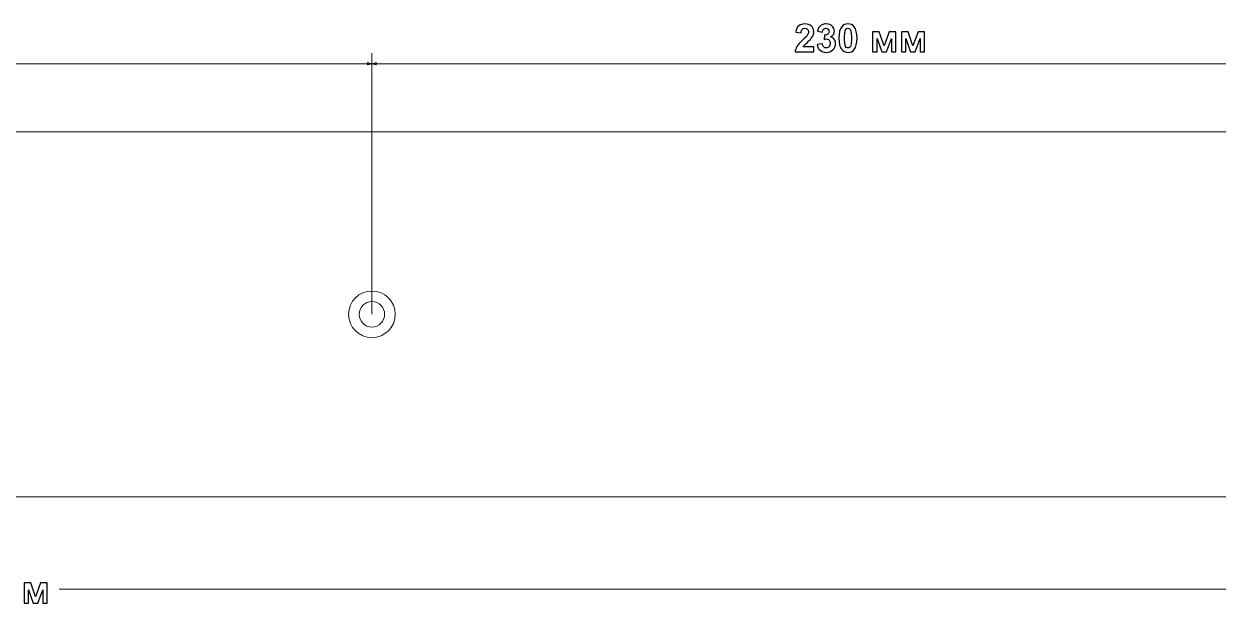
# Model space of a CAD drawing. Header units: centimetres. Extents: x -84 to 84, y -59 to 59.
# Drawn here: x -1.6 to 26.61, y 29.8 to 43.47 of the extents above; entities that cross this region are included whole.
import ezdxf

# ---------------------------------------------------------------- set-up
doc = ezdxf.new("R2010")
doc.units = ezdxf.units.CM
doc.header["$MEASUREMENT"] = 0
doc.layers.add('layer 1', color=7, linetype='Continuous')

msp = doc.modelspace()

# ---------------------------------------------------------------- linework, layer by layer
at = {"layer": 'layer 1', "color": 155}
for points, knots in [([(17.05694, 42.92508), (17.05694, 42.92508), (17.05694, 42.80859), (17.05694, 42.80859), (17.05694, 42.80859), (17.05694, 42.80859), (16.61576, 42.80859), (16.61576, 42.80859), (16.61576, 42.80859), (16.6205, 42.85292), (16.63487, 42.89481), (16.65872, 42.9344), (16.65872, 42.9344), (16.68256, 42.974), (16.7298, 43.02658), (16.80012, 43.09216), (16.80012, 43.09216), (16.85684, 43.14506), (16.89154, 43.18098), (16.90438, 43.19978), (16.90438, 43.19978), (16.92165, 43.22577), (16.93037, 43.25145), (16.93037, 43.27698), (16.93037, 43.27698), (16.93037, 43.30511), (16.92288, 43.32667), (16.90774, 43.3418), (16.90774, 43.3418), (16.89276, 43.35693), (16.87197, 43.36443), (16.84552, 43.36443), (16.84552, 43.36443), (16.81923, 43.36443), (16.79844, 43.35648), (16.78285, 43.34058), (16.78285, 43.34058), (16.76741, 43.32483), (16.75854, 43.29854), (16.7561, 43.2617), (16.7561, 43.2617), (16.7561, 43.2617), (16.63044, 43.27423), (16.63044, 43.27423), (16.63044, 43.27423), (16.63793, 43.34363), (16.66132, 43.39347), (16.70076, 43.42374), (16.70076, 43.42374), (16.7402, 43.45385), (16.78942, 43.46899), (16.84858, 43.46899), (16.84858, 43.46899), (16.9134, 43.46899), (16.9643, 43.45141), (17.00145, 43.4164), (17.00145, 43.4164), (17.03845, 43.38139), (17.05694, 43.33783), (17.05694, 43.2857), (17.05694, 43.2857), (17.05694, 43.25604), (17.05159, 43.22791), (17.04104, 43.20101), (17.04104, 43.20101), (17.0305, 43.17426), (17.01368, 43.14628), (16.9906, 43.11693), (16.9906, 43.11693), (16.97546, 43.09736), (16.94779, 43.06939), (16.90805, 43.03285), (16.90805, 43.03285), (16.86815, 42.99631), (16.84293, 42.97216), (16.83238, 42.96008), (16.83238, 42.96008), (16.82168, 42.94816), (16.81312, 42.93639), (16.80654, 42.92508), (16.80654, 42.92508), (16.80654, 42.92508), (17.05694, 42.92508), (17.05694, 42.92508)], [0, 0, 0, 0, 0.04545455, 0.04545455, 0.04545455, 0.04545455, 0.09090909, 0.09090909, 0.09090909, 0.09090909, 0.13636364, 0.13636364, 0.13636364, 0.13636364, 0.18181818, 0.18181818, 0.18181818, 0.18181818, 0.22727273, 0.22727273, 0.22727273, 0.22727273, 0.27272727, 0.27272727, 0.27272727, 0.27272727, 0.31818182, 0.31818182, 0.31818182, 0.31818182, 0.36363636, 0.36363636, 0.36363636, 0.36363636, 0.40909091, 0.40909091, 0.40909091, 0.40909091, 0.45454545, 0.45454545, 0.45454545, 0.45454545, 0.5, 0.5, 0.5, 0.5, 0.54545455, 0.54545455, 0.54545455, 0.54545455, 0.59090909, 0.59090909, 0.59090909, 0.59090909, 0.63636364, 0.63636364, 0.63636364, 0.63636364, 0.68181818, 0.68181818, 0.68181818, 0.68181818, 0.72727273, 0.72727273, 0.72727273, 0.72727273, 0.77272727, 0.77272727, 0.77272727, 0.77272727, 0.81818182, 0.81818182, 0.81818182, 0.81818182, 0.86363636, 0.86363636, 0.86363636, 0.86363636, 0.90909091, 0.90909091, 0.90909091, 0.90909091, 1, 1, 1, 1]), ([(17.13781, 42.98271), (17.13781, 42.98271), (17.2598, 42.99754), (17.2598, 42.99754), (17.2598, 42.99754), (17.26363, 42.96635), (17.27402, 42.9425), (17.29099, 42.92599), (17.29099, 42.92599), (17.30796, 42.90948), (17.32844, 42.90123), (17.35244, 42.90123), (17.35244, 42.90123), (17.37828, 42.90123), (17.39999, 42.91117), (17.41772, 42.93089), (17.41772, 42.93089), (17.4353, 42.95061), (17.44417, 42.97721), (17.44417, 43.01084), (17.44417, 43.01084), (17.44417, 43.04248), (17.43576, 43.0677), (17.41879, 43.0862), (17.41879, 43.0862), (17.40182, 43.1047), (17.38118, 43.11402), (17.35672, 43.11402), (17.35672, 43.11402), (17.34067, 43.11402), (17.32156, 43.11081), (17.29925, 43.10455), (17.29925, 43.10455), (17.29925, 43.10455), (17.31316, 43.20666), (17.31316, 43.20666), (17.31316, 43.20666), (17.34709, 43.20575), (17.37293, 43.21324), (17.39081, 43.22898), (17.39081, 43.22898), (17.4087, 43.24458), (17.41757, 43.26552), (17.41757, 43.29166), (17.41757, 43.29166), (17.41757, 43.31383), (17.41099, 43.33141), (17.39785, 43.34471), (17.39785, 43.34471), (17.3847, 43.35785), (17.36727, 43.36443), (17.34541, 43.36443), (17.34541, 43.36443), (17.32386, 43.36443), (17.30551, 43.35693), (17.29038, 43.34195), (17.29038, 43.34195), (17.27509, 43.32697), (17.26592, 43.30511), (17.26256, 43.27637), (17.26256, 43.27637), (17.26256, 43.27637), (17.14699, 43.29609), (17.14699, 43.29609), (17.14699, 43.29609), (17.15509, 43.33614), (17.16717, 43.36809), (17.18352, 43.39209), (17.18352, 43.39209), (17.19973, 43.41594), (17.2225, 43.43475), (17.25155, 43.4485), (17.25155, 43.4485), (17.28059, 43.46211), (17.31331, 43.46899), (17.34939, 43.46899), (17.34939, 43.46899), (17.41115, 43.46899), (17.46068, 43.44927), (17.49798, 43.40967), (17.49798, 43.40967), (17.5287, 43.37727), (17.54414, 43.34058), (17.54414, 43.29976), (17.54414, 43.29976), (17.54414, 43.24198), (17.51265, 43.19566), (17.44952, 43.16126), (17.44952, 43.16126), (17.48712, 43.15316), (17.51708, 43.13512), (17.53971, 43.10699), (17.53971, 43.10699), (17.56218, 43.07886), (17.57349, 43.04493), (17.57349, 43.00518), (17.57349, 43.00518), (17.57349, 42.94755), (17.5524, 42.89832), (17.51036, 42.85766), (17.51036, 42.85766), (17.46832, 42.817), (17.41604, 42.79667), (17.35336, 42.79667), (17.35336, 42.79667), (17.29405, 42.79667), (17.24482, 42.81379), (17.20584, 42.84818), (17.20584, 42.84818), (17.16671, 42.88243), (17.14408, 42.92722), (17.13781, 42.98271)], [0, 0, 0, 0, 0.03448276, 0.03448276, 0.03448276, 0.03448276, 0.06896552, 0.06896552, 0.06896552, 0.06896552, 0.10344828, 0.10344828, 0.10344828, 0.10344828, 0.13793103, 0.13793103, 0.13793103, 0.13793103, 0.17241379, 0.17241379, 0.17241379, 0.17241379, 0.20689655, 0.20689655, 0.20689655, 0.20689655, 0.24137931, 0.24137931, 0.24137931, 0.24137931, 0.27586207, 0.27586207, 0.27586207, 0.27586207, 0.31034483, 0.31034483, 0.31034483, 0.31034483, 0.34482759, 0.34482759, 0.34482759, 0.34482759, 0.37931034, 0.37931034, 0.37931034, 0.37931034, 0.4137931, 0.4137931, 0.4137931, 0.4137931, 0.44827586, 0.44827586, 0.44827586, 0.44827586, 0.48275862, 0.48275862, 0.48275862, 0.48275862, 0.51724138, 0.51724138, 0.51724138, 0.51724138, 0.55172414, 0.55172414, 0.55172414, 0.55172414, 0.5862069, 0.5862069, 0.5862069, 0.5862069, 0.62068966, 0.62068966, 0.62068966, 0.62068966, 0.65517241, 0.65517241, 0.65517241, 0.65517241, 0.68965517, 0.68965517, 0.68965517, 0.68965517, 0.72413793, 0.72413793, 0.72413793, 0.72413793, 0.75862069, 0.75862069, 0.75862069, 0.75862069, 0.79310345, 0.79310345, 0.79310345, 0.79310345, 0.82758621, 0.82758621, 0.82758621, 0.82758621, 0.86206897, 0.86206897, 0.86206897, 0.86206897, 0.89655172, 0.89655172, 0.89655172, 0.89655172, 0.93103448, 0.93103448, 0.93103448, 0.93103448, 1, 1, 1, 1]), ([(17.86487, 43.46899), (17.92846, 43.46899), (17.97814, 43.44621), (18.01407, 43.40066), (18.01407, 43.40066), (18.05672, 43.34685), (18.07812, 43.25742), (18.07812, 43.13267), (18.07812, 43.13267), (18.07812, 43.00809), (18.05657, 42.9185), (18.01361, 42.86408), (18.01361, 42.86408), (17.97799, 42.81914), (17.92846, 42.79667), (17.86487, 42.79667), (17.86487, 42.79667), (17.80097, 42.79667), (17.74945, 42.82128), (17.71032, 42.8705), (17.71032, 42.8705), (17.67118, 42.91973), (17.65161, 43.00763), (17.65161, 43.1339), (17.65161, 43.1339), (17.65161, 43.25787), (17.67317, 43.34715), (17.71612, 43.40157), (17.71612, 43.40157), (17.75174, 43.44652), (17.80127, 43.46899), (17.86487, 43.46899)], [0, 0, 0, 0, 0.11111111, 0.11111111, 0.11111111, 0.11111111, 0.22222222, 0.22222222, 0.22222222, 0.22222222, 0.33333333, 0.33333333, 0.33333333, 0.33333333, 0.44444444, 0.44444444, 0.44444444, 0.44444444, 0.55555556, 0.55555556, 0.55555556, 0.55555556, 0.66666667, 0.66666667, 0.66666667, 0.66666667, 0.77777778, 0.77777778, 0.77777778, 0.77777778, 1, 1, 1, 1]), ([(17.86487, 43.36443), (17.84989, 43.36443), (17.83643, 43.35953), (17.82481, 43.34975), (17.82481, 43.34975), (17.81304, 43.34012), (17.80387, 43.32269), (17.79745, 43.29747), (17.79745, 43.29747), (17.78889, 43.26491), (17.78461, 43.20987), (17.78461, 43.13267), (17.78461, 43.13267), (17.78461, 43.05532), (17.78843, 43.00228), (17.79608, 42.97338), (17.79608, 42.97338), (17.80372, 42.94449), (17.81335, 42.92523), (17.82497, 42.9156), (17.82497, 42.9156), (17.83659, 42.90597), (17.84989, 42.90123), (17.86487, 42.90123), (17.86487, 42.90123), (17.87985, 42.90123), (17.8933, 42.90612), (17.90507, 42.9159), (17.90507, 42.9159), (17.91669, 42.92554), (17.92586, 42.94296), (17.93228, 42.96819), (17.93228, 42.96819), (17.94084, 43.00044), (17.94512, 43.05532), (17.94512, 43.13267), (17.94512, 43.13267), (17.94512, 43.20987), (17.9413, 43.26292), (17.93366, 43.29181), (17.93366, 43.29181), (17.92601, 43.3207), (17.91638, 43.34012), (17.90477, 43.34975), (17.90477, 43.34975), (17.89315, 43.35953), (17.87985, 43.36443), (17.86487, 43.36443)], [0, 0, 0, 0, 0.07692308, 0.07692308, 0.07692308, 0.07692308, 0.15384615, 0.15384615, 0.15384615, 0.15384615, 0.23076923, 0.23076923, 0.23076923, 0.23076923, 0.30769231, 0.30769231, 0.30769231, 0.30769231, 0.38461538, 0.38461538, 0.38461538, 0.38461538, 0.46153846, 0.46153846, 0.46153846, 0.46153846, 0.53846154, 0.53846154, 0.53846154, 0.53846154, 0.61538462, 0.61538462, 0.61538462, 0.61538462, 0.69230769, 0.69230769, 0.69230769, 0.69230769, 0.76923077, 0.76923077, 0.76923077, 0.76923077, 0.84615385, 0.84615385, 0.84615385, 0.84615385, 1, 1, 1, 1]), ([(18.44776, 43.28463), (18.44776, 43.28463), (18.6046, 43.28463), (18.6046, 43.28463), (18.6046, 43.28463), (18.6046, 43.28463), (18.72155, 42.9529), (18.72155, 42.9529), (18.72155, 42.9529), (18.72155, 42.9529), (18.84048, 43.28463), (18.84048, 43.28463), (18.84048, 43.28463), (18.84048, 43.28463), (18.99626, 43.28463), (18.99626, 43.28463), (18.99626, 43.28463), (18.99626, 43.28463), (18.99626, 42.80859), (18.99626, 42.80859), (18.99626, 42.80859), (18.99626, 42.80859), (18.88894, 42.80859), (18.88894, 42.80859), (18.88894, 42.80859), (18.88894, 42.80859), (18.88894, 43.12197), (18.88894, 43.12197), (18.88894, 43.12197), (18.88894, 43.12197), (18.77368, 42.80859), (18.77368, 42.80859), (18.77368, 42.80859), (18.77368, 42.80859), (18.6656, 42.80859), (18.6656, 42.80859), (18.6656, 42.80859), (18.6656, 42.80859), (18.55507, 43.12197), (18.55507, 43.12197), (18.55507, 43.12197), (18.55507, 43.12197), (18.55507, 42.80859), (18.55507, 42.80859), (18.55507, 42.80859), (18.55507, 42.80859), (18.44776, 42.80859), (18.44776, 42.80859), (18.44776, 42.80859), (18.44776, 42.80859), (18.44776, 43.28463), (18.44776, 43.28463)], [0, 0, 0, 0, 0.07142857, 0.07142857, 0.07142857, 0.07142857, 0.14285714, 0.14285714, 0.14285714, 0.14285714, 0.21428571, 0.21428571, 0.21428571, 0.21428571, 0.28571429, 0.28571429, 0.28571429, 0.28571429, 0.35714286, 0.35714286, 0.35714286, 0.35714286, 0.42857143, 0.42857143, 0.42857143, 0.42857143, 0.5, 0.5, 0.5, 0.5, 0.57142857, 0.57142857, 0.57142857, 0.57142857, 0.64285714, 0.64285714, 0.64285714, 0.64285714, 0.71428571, 0.71428571, 0.71428571, 0.71428571, 0.78571429, 0.78571429, 0.78571429, 0.78571429, 0.85714286, 0.85714286, 0.85714286, 0.85714286, 1, 1, 1, 1]), ([(19.1262, 43.28463), (19.1262, 43.28463), (19.28304, 43.28463), (19.28304, 43.28463), (19.28304, 43.28463), (19.28304, 43.28463), (19.39999, 42.9529), (19.39999, 42.9529), (19.39999, 42.9529), (19.39999, 42.9529), (19.51892, 43.28463), (19.51892, 43.28463), (19.51892, 43.28463), (19.51892, 43.28463), (19.6747, 43.28463), (19.6747, 43.28463), (19.6747, 43.28463), (19.6747, 43.28463), (19.6747, 42.80859), (19.6747, 42.80859), (19.6747, 42.80859), (19.6747, 42.80859), (19.56738, 42.80859), (19.56738, 42.80859), (19.56738, 42.80859), (19.56738, 42.80859), (19.56738, 43.12197), (19.56738, 43.12197), (19.56738, 43.12197), (19.56738, 43.12197), (19.45212, 42.80859), (19.45212, 42.80859), (19.45212, 42.80859), (19.45212, 42.80859), (19.34404, 42.80859), (19.34404, 42.80859), (19.34404, 42.80859), (19.34404, 42.80859), (19.23351, 43.12197), (19.23351, 43.12197), (19.23351, 43.12197), (19.23351, 43.12197), (19.23351, 42.80859), (19.23351, 42.80859), (19.23351, 42.80859), (19.23351, 42.80859), (19.1262, 42.80859), (19.1262, 42.80859), (19.1262, 42.80859), (19.1262, 42.80859), (19.1262, 43.28463), (19.1262, 43.28463)], [0, 0, 0, 0, 0.07142857, 0.07142857, 0.07142857, 0.07142857, 0.14285714, 0.14285714, 0.14285714, 0.14285714, 0.21428571, 0.21428571, 0.21428571, 0.21428571, 0.28571429, 0.28571429, 0.28571429, 0.28571429, 0.35714286, 0.35714286, 0.35714286, 0.35714286, 0.42857143, 0.42857143, 0.42857143, 0.42857143, 0.5, 0.5, 0.5, 0.5, 0.57142857, 0.57142857, 0.57142857, 0.57142857, 0.64285714, 0.64285714, 0.64285714, 0.64285714, 0.71428571, 0.71428571, 0.71428571, 0.71428571, 0.78571429, 0.78571429, 0.78571429, 0.78571429, 0.85714286, 0.85714286, 0.85714286, 0.85714286, 1, 1, 1, 1]), ([(-1.59438, 30.27365), (-1.59438, 30.27365), (-1.43754, 30.27365), (-1.43754, 30.27365), (-1.43754, 30.27365), (-1.43754, 30.27365), (-1.32059, 29.94192), (-1.32059, 29.94192), (-1.32059, 29.94192), (-1.32059, 29.94192), (-1.20166, 30.27365), (-1.20166, 30.27365), (-1.20166, 30.27365), (-1.20166, 30.27365), (-1.04588, 30.27365), (-1.04588, 30.27365), (-1.04588, 30.27365), (-1.04588, 30.27365), (-1.04588, 29.79761), (-1.04588, 29.79761), (-1.04588, 29.79761), (-1.04588, 29.79761), (-1.1532, 29.79761), (-1.1532, 29.79761), (-1.1532, 29.79761), (-1.1532, 29.79761), (-1.1532, 30.11099), (-1.1532, 30.11099), (-1.1532, 30.11099), (-1.1532, 30.11099), (-1.26846, 29.79761), (-1.26846, 29.79761), (-1.26846, 29.79761), (-1.26846, 29.79761), (-1.37654, 29.79761), (-1.37654, 29.79761), (-1.37654, 29.79761), (-1.37654, 29.79761), (-1.48707, 30.11099), (-1.48707, 30.11099), (-1.48707, 30.11099), (-1.48707, 30.11099), (-1.48707, 29.79761), (-1.48707, 29.79761), (-1.48707, 29.79761), (-1.48707, 29.79761), (-1.59438, 29.79761), (-1.59438, 29.79761), (-1.59438, 29.79761), (-1.59438, 29.79761), (-1.59438, 30.27365), (-1.59438, 30.27365)], [0, 0, 0, 0, 0.07142857, 0.07142857, 0.07142857, 0.07142857, 0.14285714, 0.14285714, 0.14285714, 0.14285714, 0.21428571, 0.21428571, 0.21428571, 0.21428571, 0.28571429, 0.28571429, 0.28571429, 0.28571429, 0.35714286, 0.35714286, 0.35714286, 0.35714286, 0.42857143, 0.42857143, 0.42857143, 0.42857143, 0.5, 0.5, 0.5, 0.5, 0.57142857, 0.57142857, 0.57142857, 0.57142857, 0.64285714, 0.64285714, 0.64285714, 0.64285714, 0.71428571, 0.71428571, 0.71428571, 0.71428571, 0.78571429, 0.78571429, 0.78571429, 0.78571429, 0.85714286, 0.85714286, 0.85714286, 0.85714286, 1, 1, 1, 1])]:
    msp.add_open_spline(points, degree=3, knots=knots, dxfattribs=at)
at = {"layer": 'layer 1', "color": 155, "lineweight": 9}
for points in [[(6.6223, 36.61422), (6.6223, 36.61422), (6.6223, 42.7788), (6.6223, 42.7788)], [(6.6223, 36.61422), (6.6223, 36.61422), (6.6223, 42.7788), (6.6223, 42.7788)], [(6.6223, 42.5288), (6.6223, 42.5288), (-16.3777, 42.5288), (-16.3777, 42.5288)], [(29.6223, 42.5288), (29.6223, 42.5288), (6.6223, 42.5288), (6.6223, 42.5288)], [(-0.76609, 30.12781), (-0.76609, 30.12781), (51.62143, 30.12781), (51.62143, 30.12781)]]:
    msp.add_open_spline(points, degree=3, dxfattribs=at)
for points in [[(6.5207, 42.55602), (6.5207, 42.55602), (6.6223, 42.5288), (6.6223, 42.5288), (6.6223, 42.5288), (6.6223, 42.5288), (6.5207, 42.50157), (6.5207, 42.50157), (6.5207, 42.50157), (6.5207, 42.50157), (6.5207, 42.55602), (6.5207, 42.55602)], [(6.72389, 42.55602), (6.72389, 42.55602), (6.6223, 42.5288), (6.6223, 42.5288), (6.6223, 42.5288), (6.6223, 42.5288), (6.72389, 42.50157), (6.72389, 42.50157), (6.72389, 42.50157), (6.72389, 42.50157), (6.72389, 42.55602), (6.72389, 42.55602)]]:
    msp.add_open_spline(points, degree=3, knots=[0, 0, 0, 0, 0.25, 0.25, 0.25, 0.25, 0.5, 0.5, 0.5, 0.5, 1, 1, 1, 1], dxfattribs=at)
at = {"layer": 'layer 1', "color": 254, "lineweight": 20}
msp.add_open_spline([(-54.95849, 40.91887), (-54.95849, 40.91887), (50.96113, 40.91887), (50.96113, 40.91887), (50.96113, 40.91887), (51.67024, 40.91887), (51.62215, 40.8421), (51.62143, 40.51579), (51.62143, 40.51579), (51.62143, 40.51579), (51.62143, 36.61422), (51.62143, 36.61422), (51.62143, 36.61422), (51.62143, 36.61422), (51.62143, 32.71265), (51.62143, 32.71265), (51.62143, 32.71265), (51.62215, 32.38634), (51.67024, 32.30957), (50.96113, 32.30957), (50.96113, 32.30957), (50.96113, 32.30957), (-54.95849, 32.30957), (-54.95849, 32.30957), (-54.95849, 32.30957), (-55.07312, 32.30957), (-55.07723, 32.3094), (-55.18469, 32.34926), (-55.18469, 32.34926), (-55.88335, 32.60842), (-56.58204, 32.86765), (-57.2807, 33.12684), (-57.2807, 33.12684), (-57.39009, 33.16739), (-57.37765, 33.14096), (-57.37765, 33.25473), (-57.37765, 33.25473), (-57.37765, 33.55789), (-57.37765, 33.86106), (-57.37765, 34.16422), (-57.37765, 34.16422), (-57.37765, 34.16422), (-42.37765, 34.16422), (-42.37765, 34.16422), (-42.37765, 34.16422), (-42.37765, 34.16422), (-42.37765, 36.61422), (-42.37765, 36.61422), (-42.37765, 36.61422), (-42.37765, 36.61422), (-42.37765, 39.06422), (-42.37765, 39.06422), (-42.37765, 39.06422), (-42.37765, 39.06422), (-57.37765, 39.06422), (-57.37765, 39.06422), (-57.37765, 39.06422), (-57.37765, 39.36738), (-57.37765, 39.67055), (-57.37765, 39.97371), (-57.37765, 39.97371), (-57.37765, 40.08748), (-57.39009, 40.06105), (-57.2807, 40.1016), (-57.2807, 40.1016), (-56.58204, 40.36079), (-55.88335, 40.62002), (-55.18469, 40.87918), (-55.18469, 40.87918), (-55.07723, 40.91904), (-55.07312, 40.91887), (-54.95849, 40.91887)], degree=3, knots=[0, 0, 0, 0, 0.05263158, 0.05263158, 0.05263158, 0.05263158, 0.10526316, 0.10526316, 0.10526316, 0.10526316, 0.15789474, 0.15789474, 0.15789474, 0.15789474, 0.21052632, 0.21052632, 0.21052632, 0.21052632, 0.26315789, 0.26315789, 0.26315789, 0.26315789, 0.31578947, 0.31578947, 0.31578947, 0.31578947, 0.36842105, 0.36842105, 0.36842105, 0.36842105, 0.42105263, 0.42105263, 0.42105263, 0.42105263, 0.47368421, 0.47368421, 0.47368421, 0.47368421, 0.52631579, 0.52631579, 0.52631579, 0.52631579, 0.57894737, 0.57894737, 0.57894737, 0.57894737, 0.63157895, 0.63157895, 0.63157895, 0.63157895, 0.68421053, 0.68421053, 0.68421053, 0.68421053, 0.73684211, 0.73684211, 0.73684211, 0.73684211, 0.78947368, 0.78947368, 0.78947368, 0.78947368, 0.84210526, 0.84210526, 0.84210526, 0.84210526, 0.89473684, 0.89473684, 0.89473684, 0.89473684, 1, 1, 1, 1], dxfattribs=at)
at = {"layer": 'layer 1', "color": 9, "lineweight": 20}
msp.add_open_spline([(6.6223, 37.16422), (6.92606, 37.16422), (7.1723, 36.91798), (7.1723, 36.61422), (7.1723, 36.61422), (7.1723, 36.31046), (6.92606, 36.06422), (6.6223, 36.06422), (6.6223, 36.06422), (6.31854, 36.06422), (6.0723, 36.31046), (6.0723, 36.61422), (6.0723, 36.61422), (6.0723, 36.91798), (6.31854, 37.16422), (6.6223, 37.16422)], degree=3, knots=[0, 0, 0, 0, 0.2, 0.2, 0.2, 0.2, 0.4, 0.4, 0.4, 0.4, 0.6, 0.6, 0.6, 0.6, 1, 1, 1, 1], dxfattribs=at)
at = {"layer": 'layer 1', "color": 7, "lineweight": 20}
msp.add_open_spline([(6.6223, 36.91422), (6.78799, 36.91422), (6.9223, 36.77991), (6.9223, 36.61422), (6.9223, 36.61422), (6.9223, 36.44853), (6.78799, 36.31422), (6.6223, 36.31422), (6.6223, 36.31422), (6.45661, 36.31422), (6.3223, 36.44853), (6.3223, 36.61422), (6.3223, 36.61422), (6.3223, 36.77991), (6.45661, 36.91422), (6.6223, 36.91422)], degree=3, knots=[0, 0, 0, 0, 0.2, 0.2, 0.2, 0.2, 0.4, 0.4, 0.4, 0.4, 0.6, 0.6, 0.6, 0.6, 1, 1, 1, 1], dxfattribs=at)

doc.saveas('drawing.dxf')
